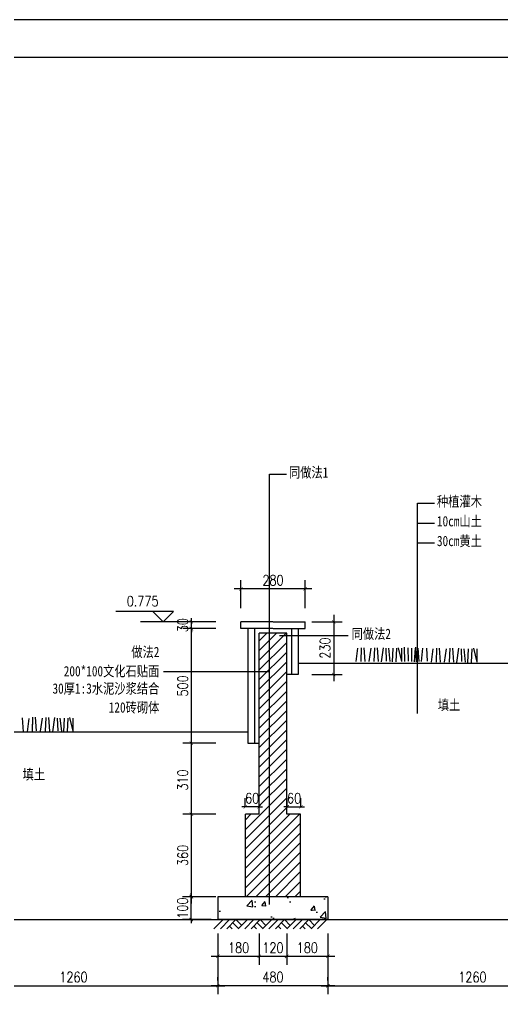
# Model space of a CAD drawing. Extents: x 1035948 to 1665131, y -158296 to 142149.
# Drawn here: x 1203490 to 1205594, y 21278 to 25601 of the extents above; entities that cross this region are included whole.
import ezdxf
from ezdxf.enums import TextEntityAlignment as Align

# ---------------------------------------------------------------- set-up
doc = ezdxf.new("R2010")
doc.units = 0
doc.header["$LTSCALE"] = 200
doc.header["$MEASUREMENT"] = 0
doc.layers.get('0').update_dxf_attribs({"linetype": 'CONTINUOUS'})
doc.layers.get('DEFPOINTS').update_dxf_attribs({"linetype": 'CONTINUOUS'})
for name, color, linetype in [('ELEV', 7, 'CONTINUOUS'), ('PUB_DIM', 3, 'CONTINUOUS'), ('PUB_HATCH', 7, 'CONTINUOUS'), ('PUB_TEXT', 7, 'CONTINUOUS'), ('SECTION', 2, 'CONTINUOUS'), ('WLL1', 7, 'CONTINUOUS')]:
    doc.layers.add(name, color=color, linetype=linetype)
doc.styles.add('DIM_FONT', font='SIMPLEX.shx', dxfattribs={"width": 0.8})
doc.styles.add('HZ', font='simplex.shx', dxfattribs={"bigfont": 'hztxt.shx'})
doc.styles.add('仿宋', font='simfang0.ttf')
doc.dimstyles.new('DIMN80', dxfattribs={"dimscale": 0.8, "dimtxt": 300, "dimasz": 1, "dimexe": 250, "dimexo": 300, "dimgap": 150, "dimtad": 1, "dimdec": 0, "dimzin": 0, "dimdsep": 46, "dimtxsty": 'DIM_FONT', "dimblk": '_DIMX', "dimcen": 0.09, "dimclrt": 7, "dimadec": 0, "dimazin": 0, "dimtfac": 1, "dimtdec": 0, "dimtix": 1, "dimtmove": 2, "dimatfit": 3, "dimldrblk": '_DIMX', "dimfxl": 0, "dimtolj": 1, "dimtzin": 0, "dimarcsym": 0})
doc.dimstyles.new('GJ15', dxfattribs={"dimscale": 15, "dimtxt": 3, "dimasz": 1, "dimexe": 2.5, "dimexo": 5, "dimgap": 1, "dimtad": 1, "dimdec": 0, "dimdsep": 46, "dimtxsty": 'DIM_FONT', "dimblk": '_DIMX', "dimblk1": 'ARCHTICK', "dimblk2": 'ARCHTICK', "dimsah": 1, "dimcen": 3, "dimdle": 2, "dimclrt": 7, "dimadec": 0, "dimazin": 0, "dimtfac": 1, "dimtdec": 0, "dimtix": 1, "dimtmove": 2, "dimatfit": 3, "dimldrblk": 'ARCHTICK', "dimfxl": 0, "dimtolj": 1, "dimtzin": 0, "dimarcsym": 0})
doc.dimstyles.new('GJ30', dxfattribs={"dimscale": 30, "dimtxt": 3, "dimasz": 1, "dimexe": 2.5, "dimexo": 5, "dimgap": 1, "dimtad": 1, "dimdec": 0, "dimdsep": 46, "dimtxsty": 'DIM_FONT', "dimblk": '_DIMX', "dimblk1": 'ARCHTICK', "dimblk2": 'ARCHTICK', "dimsah": 1, "dimcen": 3, "dimdle": 2, "dimclrt": 7, "dimadec": 0, "dimazin": 0, "dimtfac": 1, "dimtdec": 0, "dimtix": 1, "dimtmove": 2, "dimatfit": 3, "dimldrblk": 'ARCHTICK', "dimfxl": 0, "dimtolj": 1, "dimtzin": 0, "dimarcsym": 0})

# ---------------------------------------------------------------- blocks, each defined once
blk = doc.blocks.new('_ARCHTICK')
at = {"color": 0, "linetype": 'ByBlock', "const_width": 0.15}
blk.add_lwpolyline([(-0.5, -0.5), (0.5, 0.5)], dxfattribs=at)
blk = doc.blocks.new('*D759')
at = {"layer": 'DEFPOINTS', "color": 0}
for p in [(1204238.6, 22943.7), (1204405, 22943.7), (1204405, 22443.7)]:
    blk.add_point(p, dxfattribs=at)
at = {"layer": 'PUB_DIM', "color": 0, "lineweight": -2}
for p, q in [((1204238.6, 22413.7), (1204238.6, 22973.7)), ((1204345, 22943.7), (1204201.1, 22943.7)), ((1204345, 22443.7), (1204201.1, 22443.7))]:
    blk.add_line(p, q, dxfattribs=at)
at = {"layer": 'PUB_DIM', "color": 0, "lineweight": -2, "xscale": 15, "yscale": 15, "zscale": 15}
for p, rotation in [((1204238.6, 22943.7), 90), ((1204238.6, 22443.7), 270)]:
    blk.add_blockref('_ARCHTICK', p, dxfattribs=dict(at, rotation=rotation))
at = {"layer": 'PUB_DIM', "color": 7, "insert": (1204201.1, 22693.7), "char_height": 45, "attachment_point": 5, "rotation": 90, "style": 'DIM_FONT'}
blk.add_mtext('\\A1;500', dxfattribs=at)
blk = doc.blocks.new('_DIMX')
blk.add_line((-150, 0), (150, 0))
at = {"const_width": 50}
blk.add_lwpolyline([(-70, -70), (70, 70)], dxfattribs=at)
blk = doc.blocks.new('*D755')
at = {"layer": 'DEFPOINTS', "color": 0}
for p in [(1204474, 22165.9), (1204474, 22109.5), (1204534, 22109.5)]:
    blk.add_point(p, dxfattribs=at)
at = {"layer": 'PUB_DIM', "color": 0, "lineweight": -2}
for p, q in [((1204474, 22169.5), (1204474, 22203.4)), ((1204534, 22169.5), (1204534, 22203.4)), ((1204474, 22165.9), (1204459, 22165.9)), ((1204534, 22165.9), (1204474, 22165.9)), ((1204534, 22165.9), (1204549, 22165.9))]:
    blk.add_line(p, q, dxfattribs=at)
at = {"layer": 'PUB_DIM', "color": 0, "lineweight": -2, "xscale": 15, "yscale": 15, "zscale": 15}
blk.add_blockref('_ARCHTICK', (1204474, 22165.9), dxfattribs=at)
at = {"layer": 'PUB_DIM', "color": 0, "lineweight": -2, "xscale": 15, "yscale": 15, "zscale": 15, "rotation": 180}
blk.add_blockref('_ARCHTICK', (1204534, 22165.9), dxfattribs=at)
at = {"layer": 'PUB_DIM', "color": 7, "insert": (1204504, 22203.4), "char_height": 45, "attachment_point": 5, "style": 'DIM_FONT'}
blk.add_mtext('\\A1;60', dxfattribs=at)
blk = doc.blocks.new('*D754')
at = {"layer": 'DEFPOINTS', "color": 0}
for p in [(1204716.6, 22165.9), (1204656.6, 22109.5), (1204716.6, 22109.5)]:
    blk.add_point(p, dxfattribs=at)
at = {"layer": 'PUB_DIM', "color": 0, "lineweight": -2}
for p, q in [((1204656.6, 22169.5), (1204656.6, 22203.4)), ((1204716.6, 22169.5), (1204716.6, 22203.4)), ((1204656.6, 22165.9), (1204641.6, 22165.9)), ((1204656.6, 22165.9), (1204716.6, 22165.9)), ((1204716.6, 22165.9), (1204731.6, 22165.9))]:
    blk.add_line(p, q, dxfattribs=at)
at = {"layer": 'PUB_DIM', "color": 0, "lineweight": -2, "xscale": 15, "yscale": 15, "zscale": 15}
blk.add_blockref('_ARCHTICK', (1204656.6, 22165.9), dxfattribs=at)
at = {"layer": 'PUB_DIM', "color": 0, "lineweight": -2, "xscale": 15, "yscale": 15, "zscale": 15, "rotation": 180}
blk.add_blockref('_ARCHTICK', (1204716.6, 22165.9), dxfattribs=at)
at = {"layer": 'PUB_DIM', "color": 7, "insert": (1204686.6, 22203.4), "char_height": 45, "attachment_point": 5, "style": 'DIM_FONT'}
blk.add_mtext('\\A1;60', dxfattribs=at)
blk = doc.blocks.new('*D753')
at = {"layer": 'DEFPOINTS', "color": 0}
for p in [(1204238.1, 21773.7), (1204384.6, 21773.7), (1204384.6, 21673.7)]:
    blk.add_point(p, dxfattribs=at)
at = {"layer": 'PUB_DIM', "color": 0, "lineweight": -2}
for p, q in [((1204238.1, 21773.7), (1204238.1, 21788.7)), ((1204324.6, 21773.7), (1204200.6, 21773.7)), ((1204238.1, 21673.7), (1204238.1, 21773.7)), ((1204324.6, 21673.7), (1204200.6, 21673.7)), ((1204238.1, 21673.7), (1204238.1, 21658.7))]:
    blk.add_line(p, q, dxfattribs=at)
at = {"layer": 'PUB_DIM', "color": 0, "lineweight": -2, "xscale": 15, "yscale": 15, "zscale": 15}
for p, rotation in [((1204238.1, 21773.7), 270), ((1204238.1, 21673.7), 90)]:
    blk.add_blockref('_ARCHTICK', p, dxfattribs=dict(at, rotation=rotation))
at = {"layer": 'PUB_DIM', "color": 7, "insert": (1204200.6, 21723.7), "char_height": 45, "attachment_point": 5, "rotation": 90, "style": 'DIM_FONT'}
blk.add_mtext('\\A1;100', dxfattribs=at)
blk = doc.blocks.new('*D749')
at = {"layer": 'DEFPOINTS', "color": 0}
for p in [(1204238.6, 22443.7), (1204405, 22443.7), (1204405, 22133.7)]:
    blk.add_point(p, dxfattribs=at)
at = {"layer": 'PUB_DIM', "color": 0, "lineweight": -2}
for p, q in [((1204345, 22443.7), (1204201.1, 22443.7)), ((1204238.6, 22103.7), (1204238.6, 22473.7)), ((1204345, 22133.7), (1204201.1, 22133.7))]:
    blk.add_line(p, q, dxfattribs=at)
at = {"layer": 'PUB_DIM', "color": 0, "lineweight": -2, "xscale": 15, "yscale": 15, "zscale": 15}
for p, rotation in [((1204238.6, 22443.7), 90), ((1204238.6, 22133.7), 270)]:
    blk.add_blockref('_ARCHTICK', p, dxfattribs=dict(at, rotation=rotation))
at = {"layer": 'PUB_DIM', "color": 7, "insert": (1204201.1, 22282.9), "char_height": 45, "attachment_point": 5, "rotation": 90, "style": 'DIM_FONT'}
blk.add_mtext('\\A1;310', dxfattribs=at)
blk = doc.blocks.new('*D748')
at = {"layer": 'DEFPOINTS', "color": 0}
for p in [(1204354.4, 21673.7), (1204534.4, 21673.7), (1204354.4, 21513.3)]:
    blk.add_point(p, dxfattribs=at)
at = {"layer": 'PUB_DIM', "color": 0, "lineweight": -2}
for p, q in [((1204354.4, 21613.7), (1204354.4, 21475.8)), ((1204534.4, 21613.7), (1204534.4, 21475.8)), ((1204564.4, 21513.3), (1204324.4, 21513.3))]:
    blk.add_line(p, q, dxfattribs=at)
at = {"layer": 'PUB_DIM', "color": 0, "lineweight": -2, "xscale": 15, "yscale": 15, "zscale": 15, "rotation": 180}
blk.add_blockref('_ARCHTICK', (1204354.4, 21513.3), dxfattribs=at)
at = {"layer": 'PUB_DIM', "color": 0, "lineweight": -2, "xscale": 15, "yscale": 15, "zscale": 15}
blk.add_blockref('_ARCHTICK', (1204534.4, 21513.3), dxfattribs=at)
at = {"layer": 'PUB_DIM', "color": 7, "insert": (1204444.4, 21550.8), "char_height": 45, "attachment_point": 5, "style": 'DIM_FONT'}
blk.add_mtext('\\A1;180', dxfattribs=at)
blk = doc.blocks.new('*D747')
at = {"layer": 'DEFPOINTS', "color": 0}
for p in [(1204534.4, 21673.7), (1204654.4, 21673.7), (1204534.4, 21513.3)]:
    blk.add_point(p, dxfattribs=at)
at = {"layer": 'PUB_DIM', "color": 0, "lineweight": -2}
for p, q in [((1204534.4, 21613.7), (1204534.4, 21475.8)), ((1204654.4, 21613.7), (1204654.4, 21475.8)), ((1204684.4, 21513.3), (1204504.4, 21513.3))]:
    blk.add_line(p, q, dxfattribs=at)
at = {"layer": 'PUB_DIM', "color": 0, "lineweight": -2, "xscale": 15, "yscale": 15, "zscale": 15, "rotation": 180}
blk.add_blockref('_ARCHTICK', (1204534.4, 21513.3), dxfattribs=at)
at = {"layer": 'PUB_DIM', "color": 0, "lineweight": -2, "xscale": 15, "yscale": 15, "zscale": 15}
blk.add_blockref('_ARCHTICK', (1204654.4, 21513.3), dxfattribs=at)
at = {"layer": 'PUB_DIM', "color": 7, "insert": (1204594.4, 21550.8), "char_height": 45, "attachment_point": 5, "style": 'DIM_FONT'}
blk.add_mtext('\\A1;120', dxfattribs=at)
blk = doc.blocks.new('*D746')
at = {"layer": 'DEFPOINTS', "color": 0}
for p in [(1204654.4, 21673.7), (1204834.4, 21673.7), (1204654.4, 21513.3)]:
    blk.add_point(p, dxfattribs=at)
at = {"layer": 'PUB_DIM', "color": 0, "lineweight": -2}
for p, q in [((1204654.4, 21613.7), (1204654.4, 21475.8)), ((1204834.4, 21613.7), (1204834.4, 21475.8)), ((1204864.4, 21513.3), (1204624.4, 21513.3))]:
    blk.add_line(p, q, dxfattribs=at)
at = {"layer": 'PUB_DIM', "color": 0, "lineweight": -2, "xscale": 15, "yscale": 15, "zscale": 15, "rotation": 180}
blk.add_blockref('_ARCHTICK', (1204654.4, 21513.3), dxfattribs=at)
at = {"layer": 'PUB_DIM', "color": 0, "lineweight": -2, "xscale": 15, "yscale": 15, "zscale": 15}
blk.add_blockref('_ARCHTICK', (1204834.4, 21513.3), dxfattribs=at)
at = {"layer": 'PUB_DIM', "color": 7, "insert": (1204744.4, 21550.8), "char_height": 45, "attachment_point": 5, "style": 'DIM_FONT'}
blk.add_mtext('\\A1;180', dxfattribs=at)
blk = doc.blocks.new('*D745')
at = {"layer": 'DEFPOINTS', "color": 0}
for p in [(1204354.4, 21673.7), (1204834.4, 21673.7), (1204354.4, 21385.1)]:
    blk.add_point(p, dxfattribs=at)
at = {"layer": 'PUB_DIM', "color": 0, "lineweight": -2}
for p, q in [((1204354.4, 21613.7), (1204354.4, 21347.6)), ((1204834.4, 21613.7), (1204834.4, 21347.6)), ((1204864.4, 21385.1), (1204324.4, 21385.1))]:
    blk.add_line(p, q, dxfattribs=at)
at = {"layer": 'PUB_DIM', "color": 0, "lineweight": -2, "xscale": 15, "yscale": 15, "zscale": 15, "rotation": 180}
blk.add_blockref('_ARCHTICK', (1204354.4, 21385.1), dxfattribs=at)
at = {"layer": 'PUB_DIM', "color": 0, "lineweight": -2, "xscale": 15, "yscale": 15, "zscale": 15}
blk.add_blockref('_ARCHTICK', (1204834.4, 21385.1), dxfattribs=at)
at = {"layer": 'PUB_DIM', "color": 7, "insert": (1204594.4, 21422.6), "char_height": 45, "attachment_point": 5, "style": 'DIM_FONT'}
blk.add_mtext('\\A1;480', dxfattribs=at)
blk = doc.blocks.new('*D744')
at = {"layer": 'DEFPOINTS', "color": 0}
for p in [(1204238.6, 22133.7), (1204405, 22133.7), (1204405, 21773.7)]:
    blk.add_point(p, dxfattribs=at)
at = {"layer": 'PUB_DIM', "color": 0, "lineweight": -2}
for p, q in [((1204345, 22133.7), (1204201.1, 22133.7)), ((1204238.6, 21743.7), (1204238.6, 22163.7)), ((1204345, 21773.7), (1204201.1, 21773.7))]:
    blk.add_line(p, q, dxfattribs=at)
at = {"layer": 'PUB_DIM', "color": 0, "lineweight": -2, "xscale": 15, "yscale": 15, "zscale": 15}
for p, rotation in [((1204238.6, 22133.7), 90), ((1204238.6, 21773.7), 270)]:
    blk.add_blockref('_ARCHTICK', p, dxfattribs=dict(at, rotation=rotation))
at = {"layer": 'PUB_DIM', "color": 7, "insert": (1204201.1, 21953.7), "char_height": 45, "attachment_point": 5, "rotation": 90, "style": 'DIM_FONT'}
blk.add_mtext('\\A1;360', dxfattribs=at)
blk = doc.blocks.new('*D743')
at = {"layer": 'DEFPOINTS', "color": 0}
for p in [(1206094.7, 21385.1), (1204834.4, 21347.6), (1206094.7, 21347.6)]:
    blk.add_point(p, dxfattribs=at)
at = {"layer": 'PUB_DIM', "color": 0, "lineweight": -2}
for p, q in [((1204834.4, 21407.6), (1204834.4, 21422.6)), ((1206094.7, 21407.6), (1206094.7, 21422.6)), ((1204804.4, 21385.1), (1206124.7, 21385.1))]:
    blk.add_line(p, q, dxfattribs=at)
at = {"layer": 'PUB_DIM', "color": 0, "lineweight": -2, "xscale": 15, "yscale": 15, "zscale": 15, "rotation": 180}
blk.add_blockref('_ARCHTICK', (1204834.4, 21385.1), dxfattribs=at)
at = {"layer": 'PUB_DIM', "color": 0, "lineweight": -2, "xscale": 15, "yscale": 15, "zscale": 15}
blk.add_blockref('_ARCHTICK', (1206094.7, 21385.1), dxfattribs=at)
at = {"layer": 'PUB_DIM', "color": 7, "insert": (1205464.6, 21422.6), "char_height": 45, "attachment_point": 5, "style": 'DIM_FONT'}
blk.add_mtext('\\A1;1260', dxfattribs=at)
blk = doc.blocks.new('*D742')
at = {"layer": 'DEFPOINTS', "color": 0}
for p in [(1204354.4, 21385.1), (1203094.1, 21347.6), (1204354.4, 21347.6)]:
    blk.add_point(p, dxfattribs=at)
at = {"layer": 'PUB_DIM', "color": 0, "lineweight": -2}
for p, q in [((1203094.1, 21407.6), (1203094.1, 21422.6)), ((1204354.4, 21407.6), (1204354.4, 21422.6)), ((1203064.1, 21385.1), (1204384.4, 21385.1))]:
    blk.add_line(p, q, dxfattribs=at)
at = {"layer": 'PUB_DIM', "color": 0, "lineweight": -2, "xscale": 15, "yscale": 15, "zscale": 15, "rotation": 180}
blk.add_blockref('_ARCHTICK', (1203094.1, 21385.1), dxfattribs=at)
at = {"layer": 'PUB_DIM', "color": 0, "lineweight": -2, "xscale": 15, "yscale": 15, "zscale": 15}
blk.add_blockref('_ARCHTICK', (1204354.4, 21385.1), dxfattribs=at)
at = {"layer": 'PUB_DIM', "color": 7, "insert": (1203724.3, 21422.6), "char_height": 45, "attachment_point": 5, "style": 'DIM_FONT'}
blk.add_mtext('\\A1;1260', dxfattribs=at)
blk = doc.blocks.new('*D729')
at = {"layer": 'DEFPOINTS', "color": 0}
for p in [(1204454.8, 23117.4), (1204454.8, 22973.7), (1204734.8, 22973.7)]:
    blk.add_point(p, dxfattribs=at)
at = {"layer": 'PUB_DIM', "color": 0, "lineweight": -2}
for p, q in [((1204454.8, 23033.7), (1204454.8, 23154.9)), ((1204734.8, 23033.7), (1204734.8, 23154.9)), ((1204764.8, 23117.4), (1204424.8, 23117.4))]:
    blk.add_line(p, q, dxfattribs=at)
at = {"layer": 'PUB_DIM', "color": 0, "lineweight": -2, "xscale": 15, "yscale": 15, "zscale": 15, "rotation": 180}
blk.add_blockref('_ARCHTICK', (1204454.8, 23117.4), dxfattribs=at)
at = {"layer": 'PUB_DIM', "color": 0, "lineweight": -2, "xscale": 15, "yscale": 15, "zscale": 15}
blk.add_blockref('_ARCHTICK', (1204734.8, 23117.4), dxfattribs=at)
at = {"layer": 'PUB_DIM', "color": 7, "insert": (1204594.8, 23154.9), "char_height": 45, "attachment_point": 5, "style": 'DIM_FONT'}
blk.add_mtext('\\A1;280', dxfattribs=at)
blk = doc.blocks.new('*D728')
at = {"layer": 'DEFPOINTS', "color": 0}
for p in [(1204704.4, 22973.7), (1204704.4, 22743.7), (1204859.4, 22743.7)]:
    blk.add_point(p, dxfattribs=at)
at = {"layer": 'PUB_DIM', "color": 0, "lineweight": -2}
for p, q in [((1204859.4, 23003.7), (1204859.4, 22713.7)), ((1204764.4, 22973.7), (1204896.9, 22973.7)), ((1204764.4, 22743.7), (1204896.9, 22743.7))]:
    blk.add_line(p, q, dxfattribs=at)
at = {"layer": 'PUB_DIM', "color": 0, "lineweight": -2, "xscale": 15, "yscale": 15, "zscale": 15}
for p, rotation in [((1204859.4, 22973.7), 90), ((1204859.4, 22743.7), 270)]:
    blk.add_blockref('_ARCHTICK', p, dxfattribs=dict(at, rotation=rotation))
at = {"layer": 'PUB_DIM', "color": 7, "insert": (1204821.9, 22858.7), "char_height": 45, "attachment_point": 5, "rotation": 90, "style": 'DIM_FONT'}
blk.add_mtext('\\A1;230', dxfattribs=at)
blk = doc.blocks.new('*D725')
at = {"layer": 'DEFPOINTS', "color": 0}
for p in [(1204238.6, 22973.7), (1204405, 22973.7), (1204405, 22943.7)]:
    blk.add_point(p, dxfattribs=at)
at = {"layer": 'PUB_DIM', "color": 0, "lineweight": -2}
for p, q in [((1204345, 22973.7), (1204201.1, 22973.7)), ((1204238.6, 22973.7), (1204238.6, 22988.7)), ((1204238.6, 22943.7), (1204238.6, 22973.7)), ((1204345, 22943.7), (1204201.1, 22943.7)), ((1204238.6, 22943.7), (1204238.6, 22928.7))]:
    blk.add_line(p, q, dxfattribs=at)
at = {"layer": 'PUB_DIM', "color": 0, "lineweight": -2, "xscale": 15, "yscale": 15, "zscale": 15}
for p, rotation in [((1204238.6, 22973.7), 270), ((1204238.6, 22943.7), 90)]:
    blk.add_blockref('_ARCHTICK', p, dxfattribs=dict(at, rotation=rotation))
at = {"layer": 'PUB_DIM', "color": 7, "insert": (1204201.1, 22958.7), "char_height": 45, "attachment_point": 5, "rotation": 90, "style": 'DIM_FONT'}
blk.add_mtext('\\A1;30', dxfattribs=at)
blk = doc.blocks.new('标高')
at = {"layer": 'PUB_DIM', "color": 0}
for p, q in [((-300, 300), (1377, 300)), ((-300, 300), (0, 0)), ((0, 0), (300, 300))]:
    blk.add_line(p, q, dxfattribs=at)
at = {"layer": 'PUB_DIM', "color": 0, "style": 'HZ', "width": 0.8}
blk.add_attdef('%%P0.000', text='', height=300, dxfattribs=at).set_placement((602, 450), align=Align.CENTER)

msp = doc.modelspace()

# ---------------------------------------------------------------- hatches: boundary and pattern name
at = {"layer": 'ELEV'}
h = msp.add_hatch(dxfattribs=at)
h.set_pattern_fill('ANSI31', color=256, scale=240, style=0)
h.set_pattern_definition([(45, (54694.293, -1037.255), (-21.2132034, 21.2132034), [])])
h.paths.add_polyline_path([(1204474.44666, 21773.65657), (1204714.44666, 21773.65657), (1204714.44666, 22133.65657), (1204654.44666, 22133.65657), (1204654.44666, 22773.65657), (1204654.44666, 22923.65657), (1204534.44666, 22923.65657), (1204534.44666, 22773.65657), (1204534.44666, 22133.65657), (1204474.44666, 22133.65657)])
at = {"layer": 'WLL1'}
h = msp.add_hatch(dxfattribs=at)
h.set_pattern_fill('AR-CONC', color=256, scale=30, style=0)
h.set_pattern_definition([(50, (56433.84, -1037.25), (215.178055, -18.82564), [22.5, -247.5]), (355, (56433.84, -1037.25), (-41.6254, 225.65764), [18, -198]), (100.4514, (56451.78, -1038.82), (173.552815, 206.831863), [19.122057, -210.342634]), (46.1842, (56433.84, -977.25), (320.172315, -49.655704), [33.75, -371.25]), (96.6356, (56460.53, -981.4), (280.39881, 292.23536), [28.68309, -315.5139]), (351.1842, (56433.84, -977.25), (280.39858, 292.23558), [27, -297]), (21, (56463.84, -992.25), (179.072116, -120.785667), [22.5, -247.5]), (326, (56463.84, -992.25), (72.9946, 217.545014), [18, -198]), (71.4514, (56478.77, -1002.32), (252.06679, 96.75915), [19.122057, -210.342634]), (37.5, (56433.844, -1037.255), (3.6479566, 99.868156), [0, -195.6, 0, -201, 0, -198.75]), (7.5, (56433.84, -1037.25), (78.920861, 118.323514), [0, -114.6, 0, -191.1, 0, -75.75]), (327.5, (56366.94, -1037.255), (160.146731, -6.7664615), [0, -75, 0, -234, 0, -310.5]), (317.5, (56336.94, -1037.25), (174.95585, 30.031495), [0, -97.5, 0, -155.4, 0, -220.5])])
h.paths.add_polyline_path([(1204595.29682, 21773.65657), (1204595.29682, 21673.65657), (1204833.97452, 21673.65657), (1204833.97452, 21773.65657)])
h.paths.add_polyline_path([(1204353.97452, 21773.65657), (1204353.97452, 21673.65657), (1204595.29682, 21673.65657), (1204595.29682, 21773.65657)])

# ---------------------------------------------------------------- linework, layer by layer
at = {"color": 151}
msp.add_lwpolyline([(1209036.21944, 18671.16207), (1209036.21944, 25601.16207), (1199235.21944, 25601.16207), (1199235.21944, 18671.16207)], close=True, dxfattribs=at)
at = {"color": 5}
msp.add_lwpolyline([(1208871.21944, 18836.16207), (1208871.21944, 25436.16207), (1199565.21944, 25436.16207), (1199565.21944, 18836.16207)], close=True, dxfattribs=at)
at = {"layer": 'ELEV'}
for p, q in [((1204579.68273, 21739.2469), (1204579.68273, 23617.5467)), ((1204579.68273, 23617.5467), (1204652.90575, 23617.5467)), ((1205225.39563, 22573.30573), (1205225.39563, 23490.95775)), ((1205225.39563, 23490.95775), (1205298.61865, 23490.95775)), ((1204117.53149, 22756.46712), (1204580.31714, 22756.46712))]:
    msp.add_line(p, q, dxfattribs=at)
at = {"layer": 'ELEV', "color": 3}
for p, q in [((1204956.91388, 22800.44783), (1204964.91388, 22858.44783)), ((1204978.91388, 22800.44783), (1204980.91388, 22860.44783)), ((1204996.91388, 22800.44783), (1204992.91388, 22860.44783)), ((1205014.43647, 22800.44783), (1205022.43647, 22858.44783)), ((1205036.43647, 22800.44783), (1205038.43647, 22860.44783)), ((1205054.43647, 22800.44783), (1205050.43647, 22860.44783)), ((1205068.43647, 22798.44783), (1205076.43647, 22860.44783)), ((1205090.43647, 22802.44783), (1205088.43647, 22858.44783)), ((1205106.43647, 22800.44783), (1205100.43647, 22858.44783)), ((1205116.43647, 22798.44783), (1205118.43647, 22858.44783)), ((1205132.43647, 22798.44783), (1205134.43647, 22858.44783)), ((1205156.43647, 22800.44783), (1205142.43647, 22860.44783)), ((1205156.43647, 22804.44783), (1205156.43647, 22858.44783)), ((1205170.43647, 22800.44783), (1205168.43647, 22862.44783)), ((1205186.43647, 22802.44783), (1205184.43647, 22860.44783)), ((1205200.43647, 22800.44783), (1205200.43647, 22858.44783)), ((1205212.43647, 22798.44783), (1205216.43647, 22858.44783)), ((1205220.43647, 22798.44783), (1205218.43647, 22862.44783)), ((1205232.43647, 22800.44783), (1205228.43647, 22858.44783)), ((1205242.43647, 22800.44783), (1205248.43647, 22858.44783)), ((1205268.31657, 22802.44783), (1205266.31657, 22858.44783)), ((1205285.41766, 22798.07172), (1205293.41766, 22856.07172)), ((1205307.41766, 22798.07172), (1205309.41766, 22858.07172)), ((1205325.41766, 22798.07172), (1205321.41766, 22858.07172)), ((1205342.94024, 22798.07172), (1205350.94024, 22856.07172)), ((1205364.94024, 22798.07172), (1205366.94024, 22858.07172)), ((1205382.94024, 22798.07172), (1205378.94024, 22858.07172)), ((1205396.94024, 22796.07172), (1205404.94024, 22858.07172)), ((1205418.94024, 22800.07172), (1205416.94024, 22856.07172)), ((1205434.94024, 22798.07172), (1205428.94024, 22856.07172)), ((1205444.94024, 22796.07172), (1205446.94024, 22856.07172)), ((1205460.94024, 22796.07172), (1205462.94024, 22856.07172)), ((1205484.94024, 22798.07172), (1205470.94024, 22858.07172)), ((1205484.94024, 22802.07172), (1205484.94024, 22856.07172)), ((1203506.09892, 22493.87649), (1203502.09892, 22553.87649)), ((1203523.6215, 22493.87649), (1203531.6215, 22551.87649)), ((1203545.36698, 22497.69436), (1203547.36698, 22557.69436)), ((1203545.6215, 22493.87649), (1203547.6215, 22553.87649)), ((1203563.36698, 22497.69436), (1203559.36698, 22557.69436)), ((1203580.88957, 22495.47574), (1203588.88957, 22553.47574)), ((1203602.88957, 22495.47574), (1203604.88957, 22555.47574)), ((1203620.88957, 22495.47574), (1203616.88957, 22555.47574)), ((1203634.88957, 22493.47574), (1203642.88957, 22555.47574)), ((1203656.88957, 22497.47574), (1203654.88957, 22553.47574)), ((1203672.88957, 22495.47574), (1203666.88957, 22553.47574)), ((1203682.88957, 22493.47574), (1203684.88957, 22553.47574)), ((1203698.88957, 22493.47574), (1203700.88957, 22553.47574)), ((1203722.88957, 22495.47574), (1203708.88957, 22555.47574)), ((1203722.88957, 22499.47574), (1203722.88957, 22553.47574))]:
    msp.add_line(p, q, dxfattribs=at)
at = {"layer": 'PUB_DIM'}
msp.add_line((1204201.09648, 22973.65657), (1204016.20784, 22973.65657), dxfattribs=at)
at = {"layer": 'PUB_HATCH'}
for p, q in [((1204337.1619, 21633.65657), (1204377.1619, 21673.65657)), ((1204365.1619, 21633.65657), (1204405.1619, 21673.65657)), ((1204393.1619, 21633.65657), (1204433.1619, 21673.65657)), ((1204419.1619, 21659.65657), (1204444.1619, 21634.65657)), ((1204433.1619, 21673.65657), (1204458.1619, 21648.65657)), ((1204443.1619, 21633.65657), (1204483.1619, 21673.65657)), ((1204471.1619, 21633.65657), (1204511.1619, 21673.65657)), ((1204499.1619, 21633.65657), (1204539.1619, 21673.65657)), ((1204525.1619, 21659.65657), (1204550.1619, 21634.65657)), ((1204539.1619, 21673.65657), (1204564.1619, 21648.65657)), ((1204549.1619, 21633.65657), (1204589.1619, 21673.65657)), ((1204577.1619, 21633.65657), (1204617.1619, 21673.65657)), ((1204605.1619, 21633.65657), (1204645.1619, 21673.65657)), ((1204631.1619, 21659.65657), (1204656.1619, 21634.65657)), ((1204645.1619, 21673.65657), (1204670.1619, 21648.65657)), ((1204655.1619, 21633.65657), (1204695.1619, 21673.65657)), ((1204683.1619, 21633.65657), (1204723.1619, 21673.65657)), ((1204711.1619, 21633.65657), (1204751.1619, 21673.65657)), ((1204737.1619, 21659.65657), (1204762.1619, 21634.65657)), ((1204751.1619, 21673.65657), (1204776.1619, 21648.65657)), ((1204761.1619, 21633.65657), (1204801.1619, 21673.65657)), ((1204789.1619, 21633.65657), (1204829.1619, 21673.65657)), ((1204405.1619, 21645.65657), (1204417.1619, 21633.65657)), ((1204511.1619, 21645.65657), (1204523.1619, 21633.65657)), ((1204617.1619, 21645.65657), (1204629.1619, 21633.65657)), ((1204723.1619, 21645.65657), (1204735.1619, 21633.65657))]:
    msp.add_line(p, q, dxfattribs=at)
at = {"layer": 'SECTION'}
for p, q in [((1204594.44666, 22973.65657), (1204454.44666, 22973.65657)), ((1204454.44666, 22943.65657), (1204454.44666, 22973.65657)), ((1204594.44666, 22973.65657), (1204484.44666, 22973.65657)), ((1204594.75323, 22973.65657), (1204734.75323, 22973.65657)), ((1204594.75323, 22973.65657), (1204734.75323, 22973.65657)), ((1204734.75323, 22943.65657), (1204734.75323, 22973.65657)), ((1204594.44666, 22943.65657), (1204454.44666, 22943.65657)), ((1204484.44666, 22943.65657), (1204484.44666, 22443.65657)), ((1204514.44666, 22943.65657), (1204514.44666, 22443.65657)), ((1204654.44666, 22923.65657), (1204534.44666, 22923.65657)), ((1204534.44666, 22773.65657), (1204534.44666, 22923.65657)), ((1204594.75323, 22943.65657), (1204734.75323, 22943.65657)), ((1204654.44666, 22773.65657), (1204654.44666, 22923.65657)), ((1204654.44666, 22773.65657), (1204654.44666, 22923.65657)), ((1204674.75323, 22943.65657), (1204674.75323, 22743.65657)), ((1204704.75323, 22943.65657), (1204704.75323, 22743.65657)), ((1204534.44666, 22133.65657), (1204534.44666, 22773.65657)), ((1204704.75323, 22743.65657), (1204653.59649, 22743.65657)), ((1204654.44666, 22133.65657), (1204654.44666, 22773.65657)), ((1204675.04436, 22743.65657), (1204654.44666, 22743.65657)), ((1204484.44666, 22443.65657), (1204534.44666, 22443.65657)), ((1204484.44666, 22443.65657), (1204534.44666, 22443.65657)), ((1204534.44666, 22133.65657), (1204474.44666, 22133.65657)), ((1204474.44666, 21773.65657), (1204474.44666, 22133.65657)), ((1204714.44666, 22133.65657), (1204654.44666, 22133.65657)), ((1204714.44666, 21773.65657), (1204714.44666, 22133.65657)), ((1204353.97452, 21773.65657), (1204353.97452, 21673.65657)), ((1204833.97452, 21773.65657), (1204353.97452, 21773.65657)), ((1204833.97452, 21773.65657), (1204833.97452, 21673.65657)), ((1204833.97452, 21673.65657), (1204353.97452, 21673.65657))]:
    msp.add_line(p, q, dxfattribs=at)
at = {"layer": 'WLL1'}
for p, q in [((1204704.75323, 22793.65657), (1206224.74551, 22793.65657)), ((1202966.05208, 22493.65657), (1204484.44666, 22493.65657)), ((1200966.50362, 21673.65657), (1207325.80711, 21673.65657))]:
    msp.add_line(p, q, dxfattribs=at)

# ---------------------------------------------------------------- block references
at = {"layer": 'PUB_DIM'}
ref = msp.add_blockref('标高', (1204116.20784, 22973.65657), dxfattribs=dict(at, xscale=-0.15, yscale=0.15, zscale=0.15))
ref.add_attrib('%%P0.000', '0.775', dxfattribs={"color": 0, "height": 45, "style": 'HZ', "width": 0.8}).set_placement((1204025.94786, 23041.15657), align=Align.CENTER)

# ---------------------------------------------------------------- texts
at = {"layer": 'PUB_TEXT', "color": 3, "style": '仿宋', "width": 0.8}
for s, p in [('同做法1', (1204664.16135, 23603.10822)), ('种植灌木', (1205309.87425, 23476.51926)), ('10cm山土', (1205309.87425, 23390.27236)), ('30cm黄土', (1205309.87425, 23304.02546)), ('同做法2', (1204937.50807, 22898.59711)), ('做法2', (1203976.54369, 22819.28158)), ('填土', (1205313.63939, 22588.458)), ('填土', (1203502.58871, 22284.93835))]:
    msp.add_text(s, height=45, dxfattribs=at).set_placement(p)
for s, p in [('200*100文化石贴面', (1204098.98383, 22735.48006)), ('30厚1:3水泥沙浆结合', (1204098.98383, 22659.90195)), ('120砖砌体', (1204098.98383, 22577.3441))]:
    msp.add_text(s, height=45, dxfattribs=at).set_placement(p, align=Align.RIGHT)

# ---------------------------------------------------------------- dimensions: what is measured, and where the dimension line sits
at = {"layer": 'PUB_DIM'}
for base, p1, p2, dimstyle, override, picture, middle in [((1204454.75323, 23117.40061), (1204734.75323, 22973.65657), (1204454.75323, 22973.65657), 'GJ15', {"dimexo": 4}, '*D729', (1204594.75323, 23154.90061)), ((1204473.97452, 22165.8852), (1204533.97452, 22109.51885), (1204473.97452, 22109.51885), 'DIMN80', {"dimscale": 15, "dimtxt": 3, "dimexe": 2.5, "dimexo": 4, "dimgap": 1, "dimzin": 8, "dimblk1": 'ARCHTICK', "dimblk2": 'ARCHTICK', "dimsah": 1, "dimcen": 3, "dimdle": 2}, '*D755', (1204503.97452, 22203.3852)), ((1204716.61913, 22165.8852), (1204656.61913, 22109.51885), (1204716.61913, 22109.51885), 'DIMN80', {"dimscale": 15, "dimtxt": 3, "dimexe": 2.5, "dimexo": 4, "dimgap": 1, "dimzin": 8, "dimblk1": 'ARCHTICK', "dimblk2": 'ARCHTICK', "dimsah": 1, "dimcen": 3, "dimdle": 2}, '*D754', (1204686.61913, 22203.3852)), ((1204354.44666, 21513.34271), (1204534.44666, 21673.65657), (1204354.44666, 21673.65657), 'GJ15', {"dimexo": 4}, '*D748', (1204444.44666, 21550.84271)), ((1204354.44666, 21385.07526), (1204834.44666, 21673.65657), (1204354.44666, 21673.65657), 'GJ15', {"dimexo": 4}, '*D745', (1204594.44666, 21422.57526)), ((1204534.44666, 21513.34271), (1204654.44666, 21673.65657), (1204534.44666, 21673.65657), 'GJ15', {"dimexo": 4}, '*D747', (1204594.44666, 21550.84271)), ((1204654.44666, 21513.34271), (1204834.44666, 21673.65657), (1204654.44666, 21673.65657), 'GJ15', {"dimexo": 4}, '*D746', (1204744.44666, 21550.84271)), ((1204354.44666, 21385.07526), (1203094.14781, 21347.57526), (1204354.44666, 21347.57526), 'GJ15', {"dimexo": 4}, '*D742', (1203724.29723, 21422.57526)), ((1206094.74551, 21385.07526), (1204834.44666, 21347.57526), (1206094.74551, 21347.57526), 'GJ15', {"dimexo": 4}, '*D743', (1205464.59608, 21422.57526))]:
    dim = msp.add_linear_dim(base=base, p1=p1, p2=p2, dimstyle=dimstyle, override=override, dxfattribs=at)
    dim.commit()
    dim.dimension.update_dxf_attribs({"geometry": picture, "text_midpoint": middle})
for base, p1, p2, angle, picture, middle in [((1204859.36736, 22743.65657), (1204704.44666, 22973.65657), (1204704.44666, 22743.65657), 270, '*D728', (1204821.86736, 22858.65657)), ((1204238.59648, 22973.65657), (1204405.04436, 22943.65657), (1204405.04436, 22973.65657), 90, '*D725', (1204201.09648, 22958.65657)), ((1204238.59648, 22943.65657), (1204405.04436, 22443.65657), (1204405.04436, 22943.65657), 90, '*D759', (1204201.09648, 22693.65657)), ((1204238.59648, 22133.65657), (1204405.04436, 21773.65657), (1204405.04436, 22133.65657), 270, '*D744', (1204201.09648, 21953.65657)), ((1204238.12434, 21773.65657), (1204384.57222, 21673.65657), (1204384.57222, 21773.65657), 270, '*D753', (1204200.62434, 21723.65657))]:
    dim = msp.add_linear_dim(base=base, p1=p1, p2=p2, angle=angle, dimstyle='GJ15', override={"dimexo": 4}, dxfattribs=at)
    dim.commit()
    dim.dimension.update_dxf_attribs({"geometry": picture, "text_midpoint": middle})
dim = msp.add_linear_dim(base=(1204238.59648, 22443.65657), p1=(1204405.04436, 22133.65657), p2=(1204405.04436, 22443.65657), angle=270, dimstyle='GJ15', override={"dimexo": 4}, dxfattribs=at)
dim.commit()
dim.dimension.update_dxf_attribs({"geometry": '*D749', "text_midpoint": (1204201.09648, 22282.92722), "dimtype": 160})

# ---------------------------------------------------------------- leaders
at = {"layer": 'ELEV', "has_arrowhead": 0}
for points in [[(1205225.39563, 23350.14886), (1205225.39563, 23404.71085), (1205298.61865, 23404.71085)], [(1205225.39563, 23263.90196), (1205225.39563, 23318.46395), (1205298.61865, 23318.46395)], [(1204623.18521, 22913.77253), (1204922.46825, 22913.77253)]]:
    msp.add_leader(points, dimstyle='GJ30', override={"dimasz": 3}, dxfattribs=at)

doc.saveas('drawing.dxf')
